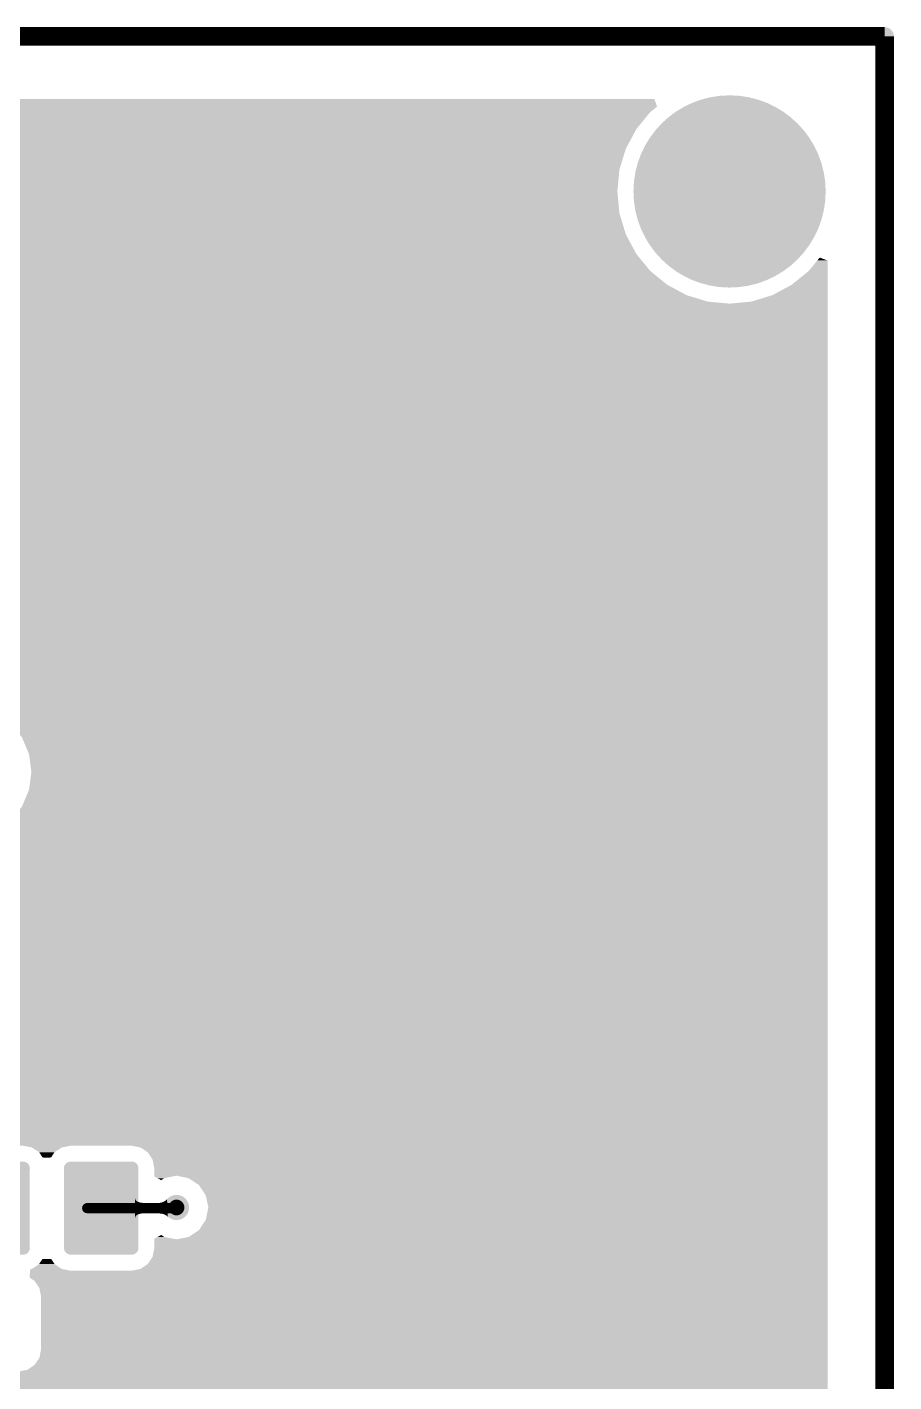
# Model space of a CAD drawing. Header units: millimetres. Extents: x -0.01 to 2.37, y -0.01 to 1.58.
# Drawn here: x 1.818 to 2.368, y 0.721 to 1.581 of the extents above; entities that cross this region are included whole.
import ezdxf

# ---------------------------------------------------------------- set-up
doc = ezdxf.new("R2010")
doc.units = ezdxf.units.MM
doc.layers.get('0').update_dxf_attribs({"linetype": 'CONTINUOUS', "lineweight": 0})
for name, color, linetype, lineweight in [('PCB_KUR_GKO', 130, 'CONTINUOUS', 0), ('PCB_KUR_GPT', 8, 'CONTINUOUS', 0), ('PCB_KUR_GTL', 30, 'CONTINUOUS', 0), ('PCB_KUR_GTP', 254, 'CONTINUOUS', 0), ('PCB_KUR_GTS', 254, 'CONTINUOUS', 0), ('PCB_KUR_TXT', 254, 'CONTINUOUS', 0)]:
    doc.layers.add(name, color=color, linetype=linetype, lineweight=lineweight)

# ---------------------------------------------------------------- blocks, each defined once
blk = doc.blocks.new('ROUND_3')
h = blk.add_hatch(color=256)
edge = h.paths.add_edge_path(flags=0)
edge.add_arc((0, 0), 0.0059, 0, 360)
blk = doc.blocks.new('CUSTOM_4')
for points in [[(-0.01865, 0.01685), (-0.0186, 0.01721), (0.01865, 0.01685), (0.01852, 0.01721)], [(-0.0186, 0.01721), (-0.01813, 0.01797), (0.01852, 0.01721), (0.01823, 0.01797)], [(-0.01813, 0.01797), (-0.01797, 0.01823), (0.01823, 0.01797), (0.01782, 0.01823)], [(-0.01797, 0.01823), (-0.01697, 0.0186), (0.01782, 0.01823), (0.01721, 0.0186)], [(-0.01697, 0.0186), (-0.01685, 0.01865), (0.01721, 0.0186), (0.01685, 0.01865)], [(-0.01685, 0.01865), (-0.01685, 0.0187), (0.01685, 0.01865), (0.01685, 0.0187)], [(-0.0187, -0.01685), (-0.0187, 0.01685), (0.0187, -0.01685), (0.0187, 0.01685)], [(-0.01852, -0.01721), (-0.01865, -0.01685), (0.0186, -0.01721), (0.01865, -0.01685)], [(-0.01823, -0.01797), (-0.01852, -0.01721), (0.01813, -0.01797), (0.0186, -0.01721)], [(-0.01782, -0.01823), (-0.01823, -0.01797), (0.01797, -0.01823), (0.01813, -0.01797)], [(-0.01721, -0.0186), (-0.01782, -0.01823), (0.01697, -0.0186), (0.01797, -0.01823)], [(-0.01685, -0.01865), (-0.01721, -0.0186), (0.01685, -0.01865), (0.01697, -0.0186)], [(-0.01685, -0.0187), (-0.01685, -0.01865), (0.01685, -0.0187), (0.01685, -0.01865)]]:
    blk.add_solid(points)
blk = doc.blocks.new('CUSTOM_5')
for points in [[(-0.02165, 0.0254), (-0.02152, 0.02613), (0.02165, 0.0254), (0.02142, 0.02613)], [(-0.02152, 0.02613), (-0.02114, 0.02664), (0.02142, 0.02613), (0.02126, 0.02664)], [(-0.02114, 0.02664), (-0.02074, 0.02716), (0.02126, 0.02664), (0.02057, 0.02716)], [(-0.02074, 0.02716), (-0.0199, 0.02742), (0.02057, 0.02716), (0.02023, 0.02742)], [(-0.0199, 0.02742), (-0.0195, 0.02755), (0.02023, 0.02742), (0.0195, 0.02755)], [(-0.02165, -0.0254), (-0.02165, 0.0254), (0.02165, -0.0254), (0.02165, 0.0254)], [(-0.02142, -0.02613), (-0.02165, -0.0254), (0.02152, -0.02613), (0.02165, -0.0254)], [(-0.02126, -0.02664), (-0.02142, -0.02613), (0.02114, -0.02664), (0.02152, -0.02613)], [(-0.02057, -0.02716), (-0.02126, -0.02664), (0.02074, -0.02716), (0.02114, -0.02664)], [(-0.02023, -0.02742), (-0.02057, -0.02716), (0.0199, -0.02742), (0.02074, -0.02716)], [(-0.0195, -0.02755), (-0.02023, -0.02742), (0.0195, -0.02755), (0.0199, -0.02742)]]:
    blk.add_solid(points)
blk = doc.blocks.new('ROUND_11')
h = blk.add_hatch(color=256)
edge = h.paths.add_edge_path(flags=0)
edge.add_arc((0, 0), 0.05905, 0, 360)
blk = doc.blocks.new('ROUND_16')
h = blk.add_hatch(color=256)
edge = h.paths.add_edge_path(flags=0)
edge.add_arc((0, 0), 0.008, 0, 360)
blk = doc.blocks.new('ROUND_7')
h = blk.add_hatch(color=256)
edge = h.paths.add_edge_path(flags=0)
edge.add_arc((0, 0), 0.00325, 0, 360)
blk = doc.blocks.new('CUSTOM_21')
for points in [[(-0.02065, 0.01685), (-0.02058, 0.01751), (0.02065, 0.01685), (0.02049, 0.01751)], [(-0.02058, 0.01751), (-0.02013, 0.01854), (0.02049, 0.01751), (0.02023, 0.01854)], [(-0.02013, 0.01854), (-0.01988, 0.0191), (0.02023, 0.01854), (0.01976, 0.0191)], [(-0.01988, 0.0191), (-0.01896, 0.01987), (0.01976, 0.0191), (0.0191, 0.01987)], [(-0.01896, 0.01987), (-0.01854, 0.02022), (0.0191, 0.01987), (0.01831, 0.02022)], [(-0.01854, 0.02022), (-0.01711, 0.02057), (0.01831, 0.02022), (0.01751, 0.02057)], [(-0.01711, 0.02057), (-0.01685, 0.02064), (0.01751, 0.02057), (0.01685, 0.02064)], [(-0.01685, 0.02064), (-0.01685, 0.02065), (0.01685, 0.02064), (0.01685, 0.02065)], [(-0.02065, 0.0168), (-0.02065, 0.01685), (0.02065, 0.0168), (0.02065, 0.01685)], [(-0.02065, -0.0168), (-0.02065, 0.0168), (0.02065, -0.0168), (0.02065, 0.0168)], [(-0.02065, -0.01685), (-0.02065, -0.0168), (0.02065, -0.01685), (0.02065, -0.0168)], [(-0.02049, -0.01751), (-0.02065, -0.01685), (0.02058, -0.01751), (0.02065, -0.01685)], [(-0.02023, -0.01854), (-0.02049, -0.01751), (0.02013, -0.01854), (0.02058, -0.01751)], [(-0.01976, -0.0191), (-0.02023, -0.01854), (0.01988, -0.0191), (0.02013, -0.01854)], [(-0.0191, -0.01987), (-0.01976, -0.0191), (0.01896, -0.01987), (0.01988, -0.0191)], [(-0.01831, -0.02022), (-0.0191, -0.01987), (0.01854, -0.02022), (0.01896, -0.01987)], [(-0.01751, -0.02057), (-0.01831, -0.02022), (0.01711, -0.02057), (0.01854, -0.02022)], [(-0.01685, -0.02064), (-0.01751, -0.02057), (0.01685, -0.02064), (0.01711, -0.02057)], [(-0.01685, -0.02065), (-0.01685, -0.02064), (0.01685, -0.02065), (0.01685, -0.02064)]]:
    blk.add_solid(points)
blk = doc.blocks.new('CUSTOM_22')
for points in [[(-0.02365, 0.0254), (-0.02352, 0.02643), (0.02365, 0.0254), (0.02342, 0.02643)], [(-0.02352, 0.02643), (-0.02314, 0.02717), (0.02342, 0.02643), (0.02325, 0.02717)], [(-0.02314, 0.02717), (-0.0227, 0.02804), (0.02325, 0.02717), (0.02257, 0.02804)], [(-0.0227, 0.02804), (-0.02198, 0.0286), (0.02257, 0.02804), (0.02214, 0.0286)], [(-0.02198, 0.0286), (-0.02127, 0.02915), (0.02214, 0.0286), (0.02105, 0.02915)], [(-0.02127, 0.02915), (-0.02008, 0.02942), (0.02105, 0.02915), (0.02053, 0.02942)], [(-0.02008, 0.02942), (-0.0195, 0.02955), (0.02053, 0.02942), (0.0195, 0.02955)], [(-0.02364, 0.02508), (-0.02365, 0.0254), (0.02364, 0.02508), (0.02365, 0.0254)], [(-0.0236, 0.02476), (-0.02364, 0.02508), (0.0236, 0.02476), (0.02364, 0.02508)], [(-0.0236, -0.02476), (-0.0236, 0.02476), (0.0236, -0.02476), (0.0236, 0.02476)], [(-0.02365, -0.0254), (-0.02364, -0.02508), (0.02365, -0.0254), (0.02364, -0.02508)], [(-0.02342, -0.02643), (-0.02365, -0.0254), (0.02352, -0.02643), (0.02365, -0.0254)], [(-0.02364, -0.02508), (-0.0236, -0.02476), (0.02364, -0.02508), (0.0236, -0.02476)], [(-0.02325, -0.02717), (-0.02342, -0.02643), (0.02314, -0.02717), (0.02352, -0.02643)], [(-0.02257, -0.02804), (-0.02325, -0.02717), (0.0227, -0.02804), (0.02314, -0.02717)], [(-0.02214, -0.0286), (-0.02257, -0.02804), (0.02198, -0.0286), (0.0227, -0.02804)], [(-0.02105, -0.02915), (-0.02214, -0.0286), (0.02127, -0.02915), (0.02198, -0.0286)], [(-0.02053, -0.02942), (-0.02105, -0.02915), (0.02008, -0.02942), (0.02127, -0.02915)], [(-0.0195, -0.02955), (-0.02053, -0.02942), (0.0195, -0.02955), (0.02008, -0.02942)]]:
    blk.add_solid(points)
blk = doc.blocks.new('ROUND_24')
h = blk.add_hatch(color=256)
edge = h.paths.add_edge_path(flags=0)
edge.add_arc((0, 0), 0.061, 0, 360)
blk = doc.blocks.new('ROUND_8')
h = blk.add_hatch(color=256)
edge = h.paths.add_edge_path(flags=0)
edge.add_arc((0, 0), 0.005, 0, 360)

msp = doc.modelspace()

# ---------------------------------------------------------------- linework, layer by layer
at = {"layer": 'PCB_KUR_GKO', "lineweight": 211, "const_width": 0.0118}
for points in [[(0, 1.5748), (2.3622, 1.5748)], [(2.3622, 0), (2.3622, 1.5748)]]:
    msp.add_lwpolyline(points, dxfattribs=at)
at = {"layer": 'PCB_KUR_GTL', "lineweight": 211, "const_width": 0.0065}
for points in [[(1.8561, 0.8312), (1.865, 0.8312)], [(1.865, 0.8312), (1.9128, 0.8312)]]:
    msp.add_lwpolyline(points, dxfattribs=at)
at = {"layer": 'PCB_KUR_GTL'}
for points in [[(1.245, 1.5303), (1.245, 1.535), (2.2178, 1.5303), (2.2161, 1.535)], [(1.245, 1.5267), (1.245, 1.5303), (2.2134, 1.5267), (2.2178, 1.5303)], [(1.245, 1.5159), (1.245, 1.5267), (2.2046, 1.5159), (2.2134, 1.5267)], [(1.245, 1.5036), (1.245, 1.5159), (2.198, 1.5036), (2.2046, 1.5159)], [(1.245, 1.4903), (1.245, 1.5036), (2.1939, 1.4903), (2.198, 1.5036)], [(1.245, 1.4842), (1.245, 1.4903), (2.19333, 1.4842), (2.1939, 1.4903)], [(1.4175, 1.4825), (1.4046, 1.4842), (2.19317, 1.4825), (2.19333, 1.4842)], [(1.4295, 1.4776), (1.4175, 1.4825), (2.19271, 1.4776), (2.19317, 1.4825)], [(1.43107, 1.4764), (1.4295, 1.4776), (2.1926, 1.4764), (2.19271, 1.4776)], [(1.4398, 1.4697), (1.43107, 1.4764), (2.19323, 1.4697), (2.1926, 1.4764)], [(1.44532, 1.4625), (1.4398, 1.4697), (2.1939, 1.4625), (2.19323, 1.4697)], [(1.4477, 1.4594), (1.44532, 1.4625), (2.19485, 1.4594), (2.1939, 1.4625)], [(1.45191, 1.4491), (1.4477, 1.4594), (2.198, 1.4491), (2.19485, 1.4594)], [(1.4526, 1.4474), (1.45191, 1.4491), (2.19891, 1.4474), (2.198, 1.4491)], [(1.454, 1.4368), (1.4526, 1.4474), (2.2046, 1.4368), (2.19891, 1.4474)], [(1.4543, 1.4345), (1.454, 1.4368), (2.20647, 1.4345), (2.2046, 1.4368)], [(1.45318, 1.426), (1.4543, 1.4345), (2.2134, 1.426), (2.20647, 1.4345)], [(2.3141, 1.426), (2.31952, 1.4326), (2.326, 1.426), (2.326, 1.4326)], [(2.31952, 1.4326), (2.321, 1.4344), (2.326, 1.4326), (2.321, 1.4344)], [(1.4508, 1.4172), (1.4526, 1.4216), (2.2242, 1.4172), (2.2188, 1.4216)], [(1.4526, 1.4216), (1.45318, 1.426), (2.2188, 1.4216), (2.2134, 1.426)], [(2.3033, 1.4172), (2.3141, 1.426), (2.326, 1.4172), (2.326, 1.426)], [(1.4477, 1.4096), (1.44811, 1.4106), (2.23977, 1.4096), (2.2365, 1.4106)], [(1.44811, 1.4106), (1.4508, 1.4172), (2.2365, 1.4106), (2.2242, 1.4172)], [(2.2777, 1.4065), (2.291, 1.4106), (2.326, 1.4065), (2.326, 1.4106)], [(2.291, 1.4106), (2.3033, 1.4172), (2.326, 1.4106), (2.326, 1.4172)], [(1.4398, 1.3993), (1.44433, 1.4052), (2.326, 1.3993), (2.326, 1.4052)], [(1.44433, 1.4052), (1.44532, 1.4065), (2.2638, 1.4052), (2.2499, 1.4065)], [(1.44532, 1.4065), (1.4477, 1.4096), (2.2499, 1.4065), (2.23977, 1.4096)], [(2.2638, 1.4052), (2.2777, 1.4065), (2.326, 1.4052), (2.326, 1.4065)], [(1.4295, 1.3914), (1.4398, 1.3993), (2.326, 1.3914), (2.326, 1.3993)], [(1.3361, 1.3598), (1.3361, 1.3848), (2.326, 1.3598), (2.326, 1.3848)], [(1.4046, 1.3848), (1.4175, 1.3864), (2.326, 1.3848), (2.326, 1.3864)], [(1.4175, 1.3864), (1.4295, 1.3914), (2.326, 1.3864), (2.326, 1.3914)], [(1.4186, 1.3587), (1.4132, 1.3598), (2.326, 1.3587), (2.326, 1.3598)], [(1.4232, 1.3556), (1.4186, 1.3587), (2.326, 1.3556), (2.326, 1.3587)], [(1.4263, 1.351), (1.4232, 1.3556), (2.326, 1.351), (2.326, 1.3556)], [(1.4274, 1.3455), (1.4263, 1.351), (2.326, 1.3455), (2.326, 1.351)], [(1.4274, 1.2947), (1.4274, 1.3455), (2.326, 1.2947), (2.326, 1.3455)], [(1.4263, 1.2893), (1.4274, 1.2947), (2.326, 1.2893), (2.326, 1.2947)], [(1.4132, 1.2805), (1.4186, 1.2816), (2.326, 1.2805), (2.326, 1.2816)], [(1.4186, 1.2816), (1.4232, 1.2847), (2.326, 1.2816), (2.326, 1.2847)], [(1.4232, 1.2847), (1.4263, 1.2893), (2.326, 1.2847), (2.326, 1.2893)], [(1.405, 1.2249), (1.405, 1.2805), (2.326, 1.2249), (2.326, 1.2805)], [(1.411, 1.2238), (1.405, 1.2249), (2.326, 1.2238), (2.326, 1.2249)], [(1.4161, 1.2203), (1.411, 1.2238), (2.326, 1.2203), (2.326, 1.2238)], [(1.4195, 1.2152), (1.4161, 1.2203), (2.326, 1.2152), (2.326, 1.2203)], [(1.4207, 1.2091), (1.4195, 1.2152), (2.326, 1.2091), (2.326, 1.2152)], [(1.4207, 1.1867), (1.4207, 1.2091), (2.326, 1.1867), (2.326, 1.2091)], [(1.4195, 1.1806), (1.4207, 1.1867), (2.326, 1.1806), (2.326, 1.1867)], [(1.4161, 1.1755), (1.4195, 1.1806), (2.326, 1.1755), (2.326, 1.1806)], [(1.2773, 1.1517), (1.2773, 1.1708), (2.326, 1.1517), (2.326, 1.1708)], [(1.4049, 1.1708), (1.411, 1.172), (2.326, 1.1708), (2.326, 1.172)], [(1.411, 1.172), (1.4161, 1.1755), (2.326, 1.172), (2.326, 1.1755)], [(1.7883, 1.1502), (1.777, 1.1517), (2.326, 1.1502), (2.326, 1.1517)], [(1.7988, 1.1458), (1.7883, 1.1502), (2.326, 1.1458), (2.326, 1.1502)], [(1.8079, 1.1389), (1.7988, 1.1458), (2.326, 1.1389), (2.326, 1.1458)], [(1.8148, 1.1298), (1.8079, 1.1389), (2.326, 1.1298), (2.326, 1.1389)], [(1.8192, 1.1193), (1.8148, 1.1298), (2.326, 1.1193), (2.326, 1.1298)], [(1.8207, 1.108), (1.8192, 1.1193), (2.326, 1.108), (2.326, 1.1193)], [(1.8192, 1.0967), (1.8207, 1.108), (2.326, 1.0967), (2.326, 1.108)], [(1.8148, 1.0862), (1.8192, 1.0967), (2.326, 1.0862), (2.326, 1.0967)], [(1.8079, 1.0771), (1.8148, 1.0862), (2.326, 1.0771), (2.326, 1.0862)], [(1.7988, 1.0702), (1.8079, 1.0771), (2.326, 1.0702), (2.326, 1.0771)], [(1.7883, 1.0658), (1.7988, 1.0702), (2.326, 1.0658), (2.326, 1.0702)], [(1.8046, 0.9895), (1.72972, 1.0643), (2.326, 0.9895), (2.326, 1.0643)], [(1.777, 1.0643), (1.7883, 1.0658), (2.326, 1.0643), (2.326, 1.0658)], [(1.8072, 0.9856), (1.8046, 0.9895), (2.326, 0.9856), (2.326, 0.9895)], [(1.8081, 0.9809), (1.8072, 0.9856), (2.326, 0.9809), (2.326, 0.9856)], [(1.8081, 0.8708), (1.8081, 0.9809), (2.326, 0.8708), (2.326, 0.9809)], [(1.821, 0.8697), (1.8155, 0.8708), (1.84, 0.8697), (1.8455, 0.8708)], [(1.8256, 0.8667), (1.821, 0.8697), (1.8354, 0.8667), (1.84, 0.8697)], [(1.8899, 0.8697), (1.8844, 0.8708), (2.326, 0.8697), (2.326, 0.8708)], [(1.8945, 0.8667), (1.8899, 0.8697), (2.326, 0.8667), (2.326, 0.8697)], [(1.8277, 0.8635), (1.8256, 0.8667), (1.8333, 0.8635), (1.8354, 0.8667)], [(1.8283, 0.8633), (1.8277, 0.8635), (1.8327, 0.8633), (1.8333, 0.8635)], [(1.8976, 0.862), (1.8945, 0.8667), (2.326, 0.862), (2.326, 0.8667)], [(1.8987, 0.8566), (1.8976, 0.862), (2.326, 0.8566), (2.326, 0.862)], [(1.8987, 0.8518), (1.8987, 0.8566), (2.326, 0.8518), (2.326, 0.8566)], [(1.8987, 0.8513), (1.8987, 0.8518), (1.91036, 0.8513), (1.9128, 0.8518)], [(1.90072, 0.8502), (1.8987, 0.8513), (1.905, 0.8502), (1.91036, 0.8513)], [(1.9205, 0.8502), (1.9128, 0.8518), (2.326, 0.8502), (2.326, 0.8518)], [(1.9031, 0.8489), (1.90072, 0.8502), (1.9031, 0.8489), (1.905, 0.8502)], [(1.9271, 0.8458), (1.9205, 0.8502), (2.326, 0.8458), (2.326, 0.8502)], [(1.9314, 0.8393), (1.9271, 0.8458), (2.326, 0.8393), (2.326, 0.8458)], [(1.8865, 0.8371), (1.8865, 0.83765), (1.8866, 0.8371), (1.8865, 0.83765)], [(1.8865, 0.8365), (1.8865, 0.8371), (1.8868, 0.8365), (1.8866, 0.8371)], [(1.8865, 0.836), (1.8865, 0.8365), (1.8871, 0.836), (1.8868, 0.8365)], [(1.8865, 0.8356), (1.8865, 0.836), (1.8876, 0.8356), (1.8871, 0.836)], [(1.8865, 0.8353), (1.8865, 0.8356), (1.8882, 0.8353), (1.8876, 0.8356)], [(1.8865, 0.835), (1.8865, 0.8353), (1.8889, 0.835), (1.8882, 0.8353)], [(1.8865, 0.8347), (1.8865, 0.835), (1.8898, 0.8347), (1.8889, 0.835)], [(1.8865, 0.8346), (1.8865, 0.8347), (1.8908, 0.8346), (1.8898, 0.8347)], [(1.8865, 0.8345), (1.8865, 0.8346), (1.8919, 0.8345), (1.8908, 0.8346)], [(1.8865, 0.8344), (1.8865, 0.8345), (1.8932, 0.8344), (1.8919, 0.8345)], [(1.88651, 0.8279), (1.8865, 0.8344), (1.8932, 0.8279), (1.8932, 0.8344)], [(1.9005, 0.8344), (1.9013, 0.8345), (1.90691, 0.8344), (1.90691, 0.8345)], [(1.9008, 0.8279), (1.9005, 0.8344), (1.9072, 0.8279), (1.90691, 0.8344)], [(1.9021, 0.8345), (1.9028, 0.8347), (1.90691, 0.8345), (1.9069, 0.8347)], [(1.9028, 0.8347), (1.9035, 0.8348), (1.9069, 0.8347), (1.90689, 0.8348)], [(1.9035, 0.8348), (1.9041, 0.8351), (1.90689, 0.8348), (1.90688, 0.8351)], [(1.9041, 0.8351), (1.9047, 0.8353), (1.90688, 0.8351), (1.90687, 0.8353)], [(1.9047, 0.8353), (1.9053, 0.8356), (1.90687, 0.8353), (1.90686, 0.8356)], [(1.9053, 0.8356), (1.9059, 0.836), (1.90686, 0.8356), (1.90684, 0.836)], [(1.9059, 0.836), (1.9063, 0.8364), (1.90684, 0.836), (1.90682, 0.8364)], [(1.9063, 0.8364), (1.9068, 0.8369), (1.90682, 0.8364), (1.9068, 0.8369)], [(1.933, 0.8316), (1.9314, 0.8393), (2.326, 0.8316), (2.326, 0.8393)], [(1.88651, 0.8278), (1.88651, 0.8279), (1.8908, 0.8278), (1.8919, 0.8279)], [(1.88651, 0.8276), (1.88651, 0.8278), (1.8898, 0.8276), (1.8908, 0.8278)], [(1.88651, 0.8274), (1.88651, 0.8276), (1.8889, 0.8274), (1.8898, 0.8276)], [(1.88651, 0.8271), (1.88651, 0.8274), (1.8882, 0.8271), (1.8889, 0.8274)], [(1.88651, 0.8268), (1.88651, 0.8271), (1.8876, 0.8268), (1.8882, 0.8271)], [(1.88651, 0.8263), (1.88651, 0.8268), (1.8871, 0.8263), (1.8876, 0.8268)], [(1.88651, 0.8259), (1.88651, 0.8263), (1.8868, 0.8259), (1.8871, 0.8263)], [(1.88651, 0.8253), (1.88651, 0.8259), (1.8866, 0.8253), (1.8868, 0.8259)], [(1.9024, 0.8278), (1.9016, 0.8279), (1.90721, 0.8278), (1.9072, 0.8279)], [(1.9031, 0.8277), (1.9024, 0.8278), (1.90721, 0.8277), (1.90721, 0.8278)], [(1.9038, 0.8276), (1.9031, 0.8277), (1.90721, 0.8276), (1.90721, 0.8277)], [(1.9045, 0.8274), (1.9038, 0.8276), (1.90722, 0.8274), (1.90721, 0.8276)], [(1.9051, 0.8271), (1.9045, 0.8274), (1.90724, 0.8271), (1.90722, 0.8274)], [(1.9057, 0.8268), (1.9051, 0.8271), (1.90725, 0.8268), (1.90724, 0.8271)], [(1.9063, 0.8265), (1.9057, 0.8268), (1.90726, 0.8265), (1.90725, 0.8268)], [(1.9068, 0.8261), (1.9063, 0.8265), (1.90728, 0.8261), (1.90726, 0.8265)], [(1.9073, 0.8257), (1.90728, 0.8261), (1.9073, 0.8257), (1.9068, 0.8261)], [(1.9314, 0.8238), (1.933, 0.8316), (2.326, 0.8238), (2.326, 0.8316)], [(1.88651, 0.82475), (1.88651, 0.8253), (1.88651, 0.82475), (1.8866, 0.8253)], [(1.9205, 0.8129), (1.9271, 0.8173), (2.326, 0.8129), (2.326, 0.8173)], [(1.9271, 0.8173), (1.9314, 0.8238), (2.326, 0.8173), (2.326, 0.8238)], [(1.8987, 0.8118), (1.90072, 0.8129), (1.91073, 0.8118), (1.905, 0.8129)], [(1.8987, 0.8114), (1.8987, 0.8118), (1.9128, 0.8114), (1.91073, 0.8118)], [(1.8987, 0.8058), (1.8987, 0.8114), (2.326, 0.8058), (2.326, 0.8114)], [(1.90072, 0.8129), (1.9031, 0.8142), (1.905, 0.8129), (1.9031, 0.8142)], [(1.9128, 0.8114), (1.9205, 0.8129), (2.326, 0.8114), (2.326, 0.8129)], [(1.8945, 0.7957), (1.8976, 0.8003), (2.326, 0.7957), (2.326, 0.8003)], [(1.8976, 0.8003), (1.8987, 0.8058), (2.326, 0.8003), (2.326, 0.8058)], [(1.8195, 0.7872), (1.81991, 0.7915), (2.326, 0.7872), (2.326, 0.7915)], [(1.81991, 0.7915), (1.82, 0.7924), (1.8455, 0.7915), (1.84101, 0.7924)], [(1.82, 0.7924), (1.821, 0.7926), (1.84101, 0.7924), (1.84, 0.7926)], [(1.821, 0.7926), (1.8256, 0.7957), (1.84, 0.7926), (1.8354, 0.7957)], [(1.8256, 0.7957), (1.8277, 0.7989), (1.8354, 0.7957), (1.8333, 0.7989)], [(1.8277, 0.7989), (1.8283, 0.799), (1.8333, 0.7989), (1.8327, 0.799)], [(1.8844, 0.7915), (1.8899, 0.7926), (2.326, 0.7915), (2.326, 0.7926)], [(1.8899, 0.7926), (1.8945, 0.7957), (2.326, 0.7926), (2.326, 0.7957)], [(1.8227, 0.785), (1.8195, 0.7872), (2.326, 0.785), (2.326, 0.7872)], [(1.8258, 0.7805), (1.8227, 0.785), (2.326, 0.7805), (2.326, 0.785)], [(1.8268, 0.7752), (1.8258, 0.7805), (2.326, 0.7752), (2.326, 0.7805)], [(1.8268, 0.7415), (1.8268, 0.7752), (2.326, 0.7415), (2.326, 0.7752)], [(1.8258, 0.7362), (1.8268, 0.7415), (2.326, 0.7362), (2.326, 0.7415)], [(1.8182, 0.7286), (1.8227, 0.7317), (2.326, 0.7286), (2.326, 0.7317)], [(1.8227, 0.7317), (1.8258, 0.7362), (2.326, 0.7317), (2.326, 0.7362)], [(1.7455, 0.5948), (1.7455, 0.7276), (2.326, 0.5948), (2.326, 0.7276)], [(1.8129, 0.7276), (1.8182, 0.7286), (2.326, 0.7276), (2.326, 0.7286)]]:
    msp.add_solid(points, dxfattribs=at)

# ---------------------------------------------------------------- block references
at = {"layer": 'PCB_KUR_GKO'}
msp.add_blockref('ROUND_3', (2.3622, 1.5748), dxfattribs=at)
msp.add_blockref('ROUND_3', (2.3622, 1.5748), dxfattribs=at)
at = {"layer": 'PCB_KUR_GPT'}
for name, p in [('ROUND_11', (2.2638, 1.4764)), ('CUSTOM_5', (1.865, 0.8312)), ('CUSTOM_4', (1.8531, 0.7584))]:
    msp.add_blockref(name, p, dxfattribs=at)
at = {"layer": 'PCB_KUR_GTL'}
for name, p in [('ROUND_11', (2.2638, 1.4764)), ('CUSTOM_5', (1.865, 0.8312)), ('ROUND_7', (1.8561, 0.8312)), ('ROUND_7', (1.865, 0.8312)), ('ROUND_7', (1.865, 0.8312)), ('ROUND_16', (1.9128, 0.8316)), ('ROUND_7', (1.9128, 0.8312)), ('CUSTOM_4', (1.8531, 0.7584))]:
    msp.add_blockref(name, p, dxfattribs=at)
at = {"layer": 'PCB_KUR_GTP'}
for name, p in [('CUSTOM_5', (1.865, 0.8312)), ('CUSTOM_4', (1.8531, 0.7584))]:
    msp.add_blockref(name, p, dxfattribs=at)
at = {"layer": 'PCB_KUR_GTS'}
for name, p in [('ROUND_24', (2.2638, 1.4764)), ('CUSTOM_22', (1.7961, 0.8312)), ('CUSTOM_22', (1.865, 0.8312)), ('CUSTOM_21', (1.8531, 0.7584))]:
    msp.add_blockref(name, p, dxfattribs=at)
at = {"layer": 'PCB_KUR_TXT'}
for name, p in [('ROUND_11', (2.2638, 1.4764)), ('ROUND_8', (1.9128, 0.8316))]:
    msp.add_blockref(name, p, dxfattribs=at)

doc.saveas('drawing.dxf')
